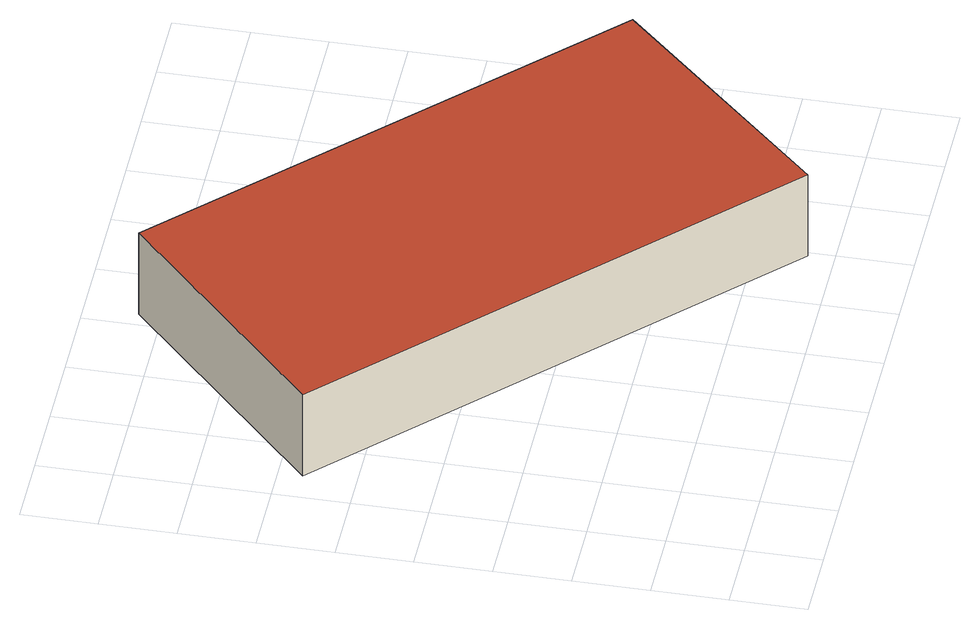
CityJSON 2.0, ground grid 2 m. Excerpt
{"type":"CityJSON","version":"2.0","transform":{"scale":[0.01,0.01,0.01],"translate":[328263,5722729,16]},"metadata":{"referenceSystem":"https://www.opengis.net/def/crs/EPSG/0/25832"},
"CityObjects":{
"building1":{"type":"Building","attributes":{"Geometrietyp2DReferenz":"3000","Gemeindeschluessel":"05170048","function":"31001_2724","roofType":"1000","measuredHeight":2.58},"geometry":[{"type":"Solid","lod":"2","boundaries":[[[[0,1,2,3]],[[4,5,1,0]],[[6,7,5,4]],[[3,2,7,6]],[[4,0,3,6]],[[1,5,7,2]]]],"semantics":{"surfaces":[{"type":"WallSurface"},{"type":"RoofSurface"},{"type":"GroundSurface"}],"values":[[0,0,0,0,1,2]]}}]}
},
"vertices":[
[1189,69,355],[1189,69,97],[1715,615,97],[1715,615,355],[86,1137,355],[86,1137,97],[645,1661,355],[645,1661,97]
]}
